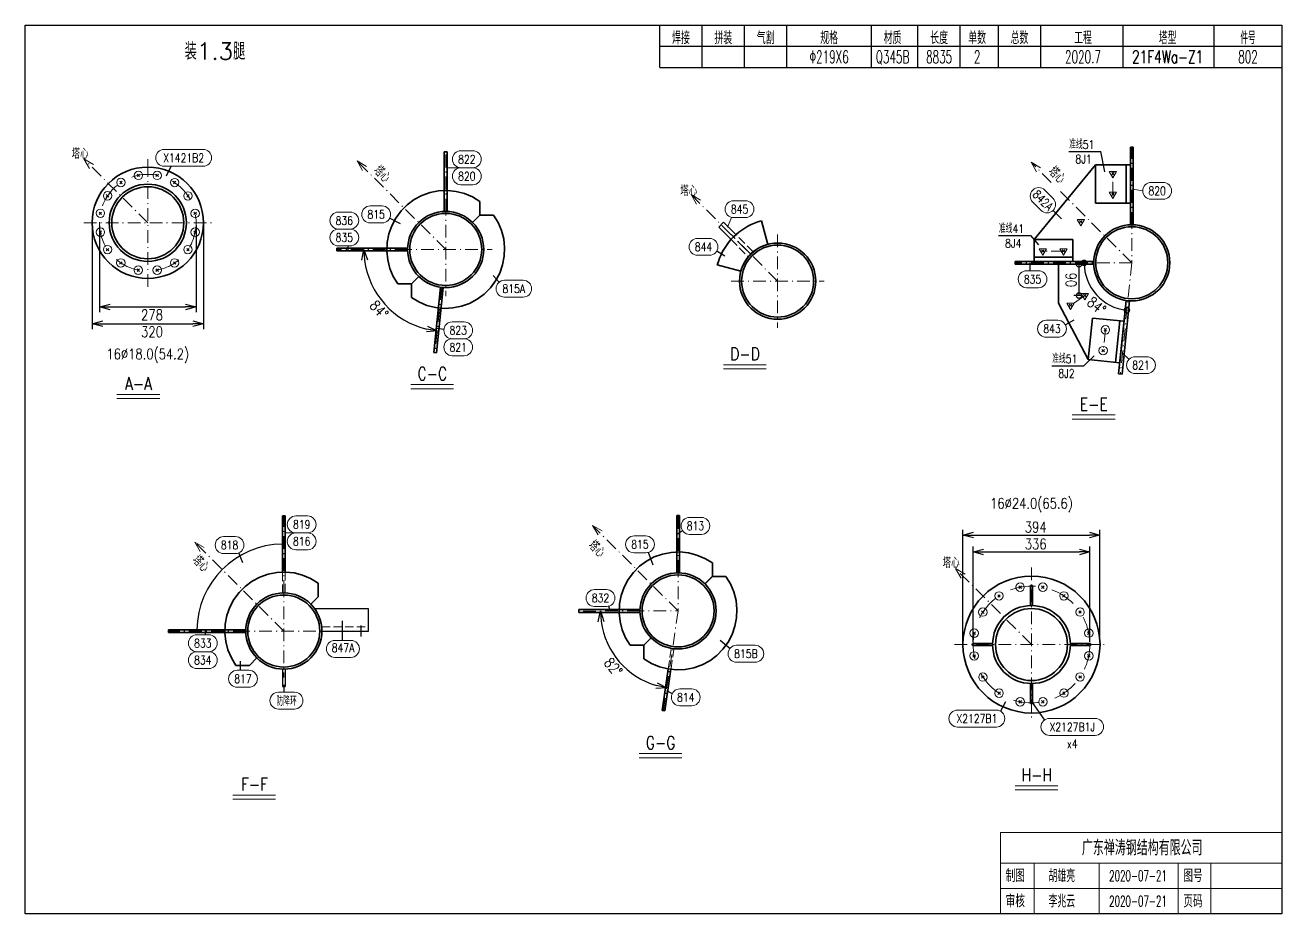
# Model space of a CAD drawing. Extents: x 1310 to 15542, y -76 to 8381.
# Drawn here: x 2467.4 to 2764.4, y 1193.8 to 1403.8 of the extents above; entities that cross this region are included whole.
import ezdxf
from ezdxf.enums import TextEntityAlignment as Align

# ---------------------------------------------------------------- set-up
doc = ezdxf.new("R2010")
doc.units = 0
doc.header["$MEASUREMENT"] = 0
for name, pattern in [('一点画线', [5.2, 3, -1, 0.2, -1]), ('虚线', [2.75, 2, -0.75]), ('长虚线', [10, 6, -4])]:
    doc.linetypes.add(name, pattern=pattern)
doc.layers.get('0').update_dxf_attribs({"linetype": 'CONTINUOUS', "lineweight": 25})
doc.layers.get('Defpoints').update_dxf_attribs({"linetype": 'CONTINUOUS'})
doc.layers.add('4', color=7, linetype='CONTINUOUS', lineweight=25)
doc.layers.add('5', color=7, linetype='CONTINUOUS', lineweight=25)
doc.styles.add('DimFont', font='simplex.shx', dxfattribs={"width": 0.8, "bigfont": 'gbhzfs.shx'})
doc.styles.get("Standard").update_dxf_attribs({"font": 'simplex.shx', "width": 0.7, "height": 3, "bigfont": 'gbhzfs.shx'})
doc.dimstyles.new('DHDxfDimStyleOpen30', dxfattribs={"dimtxt": 2.5, "dimasz": 2.5, "dimexe": 1.25, "dimexo": 0.625, "dimtad": 2, "dimtxsty": 'DimFont', "dimblk": 'OPEN30', "dimblk1": 'OPEN30', "dimblk2": 'OPEN30', "dimcen": 2.5, "dimadec": 0, "dimazin": 0, "dimtfac": 1, "dimtmove": 0, "dimatfit": 3, "dimfxl": 0, "dimarcsym": 0})

# ---------------------------------------------------------------- blocks, each defined once
blk = doc.blocks.new('板孔默认')
at = {"layer": '5', "color": 7, "linetype": 'Continuous', "lineweight": 13}
for p, q in [((-0.3, -0.3), (0.3, 0.3)), ((0.3, -0.3), (-0.3, 0.3))]:
    blk.add_line(p, q, dxfattribs=at)
blk.add_circle((0, 0), 1, dxfattribs=at)
blk = doc.blocks.new('_OPEN30')
at = {"color": 0, "linetype": 'ByBlock', "lineweight": -2}
for p, q in [((-1, 0.27), (0, 0)), ((0, 0), (-1, -0.27)), ((0, 0), (-1, 0))]:
    blk.add_line(p, q, dxfattribs=at)
blk = doc.blocks.new('*D514')
at = {"layer": '5', "color": 134, "linetype": 'Continuous', "lineweight": -2}
for p, q in [((2483.26, 1356.51), (2483.26, 1332.01)), ((2509.56, 1356.51), (2509.56, 1332.01)), ((2485.76, 1333.26), (2507.06, 1333.26))]:
    blk.add_line(p, q, dxfattribs=at)
at = {"layer": 'Defpoints', "color": 0, "linetype": 'Continuous'}
for p in [(2483.26, 1357.13), (2509.56, 1357.13), (2509.56, 1333.26)]:
    blk.add_point(p, dxfattribs=at)
at = {"layer": '5', "color": 134, "linetype": 'Continuous', "lineweight": -2, "xscale": 2.5, "yscale": 2.5, "zscale": 2.5, "rotation": 180}
blk.add_blockref('_OPEN30', (2483.26, 1333.26), dxfattribs=at)
at = {"layer": '5', "color": 134, "linetype": 'Continuous', "lineweight": -2, "xscale": 2.5, "yscale": 2.5, "zscale": 2.5}
blk.add_blockref('_OPEN30', (2509.56, 1333.26), dxfattribs=at)
at = {"layer": '5', "color": 134, "linetype": 'Continuous', "lineweight": 18, "insert": (2497.41, 1331.38), "char_height": 2.5, "attachment_point": 5, "line_spacing_factor": 0.6, "style": 'DimFont'}
blk.add_mtext('320', dxfattribs=at)
blk = doc.blocks.new('*D515')
at = {"layer": '5', "color": 134, "linetype": 'Continuous', "lineweight": -2}
for p, q in [((2484.98, 1356.51), (2484.98, 1336.01)), ((2507.83, 1356.51), (2507.83, 1336.01)), ((2487.48, 1337.26), (2505.33, 1337.26))]:
    blk.add_line(p, q, dxfattribs=at)
at = {"layer": 'Defpoints', "color": 0, "linetype": 'Continuous'}
for p in [(2484.98, 1357.13), (2507.83, 1357.13), (2507.83, 1337.26)]:
    blk.add_point(p, dxfattribs=at)
at = {"layer": '5', "color": 134, "linetype": 'Continuous', "lineweight": -2, "xscale": 2.5, "yscale": 2.5, "zscale": 2.5, "rotation": 180}
blk.add_blockref('_OPEN30', (2484.98, 1337.26), dxfattribs=at)
at = {"layer": '5', "color": 134, "linetype": 'Continuous', "lineweight": -2, "xscale": 2.5, "yscale": 2.5, "zscale": 2.5}
blk.add_blockref('_OPEN30', (2507.83, 1337.26), dxfattribs=at)
at = {"layer": '5', "color": 134, "linetype": 'Continuous', "lineweight": 18, "insert": (2497.41, 1335.38), "char_height": 2.5, "attachment_point": 5, "line_spacing_factor": 0.6, "style": 'DimFont'}
blk.add_mtext('278', dxfattribs=at)
blk = doc.blocks.new('*D516')
at = {"layer": '5', "color": 134, "linetype": 'Continuous', "lineweight": -2}
for p, q in [((2689.06, 1258.1), (2689.06, 1284.6)), ((2691.56, 1283.35), (2718.94, 1283.35)), ((2721.44, 1258.1), (2721.44, 1284.6))]:
    blk.add_line(p, q, dxfattribs=at)
at = {"layer": 'Defpoints', "color": 0, "linetype": 'Continuous'}
for p in [(2721.44, 1283.35), (2689.06, 1257.47), (2721.44, 1257.47)]:
    blk.add_point(p, dxfattribs=at)
at = {"layer": '5', "color": 134, "linetype": 'Continuous', "lineweight": -2, "xscale": 2.5, "yscale": 2.5, "zscale": 2.5, "rotation": 180}
blk.add_blockref('_OPEN30', (2689.06, 1283.35), dxfattribs=at)
at = {"layer": '5', "color": 134, "linetype": 'Continuous', "lineweight": -2, "xscale": 2.5, "yscale": 2.5, "zscale": 2.5}
blk.add_blockref('_OPEN30', (2721.44, 1283.35), dxfattribs=at)
at = {"layer": '5', "color": 134, "linetype": 'Continuous', "lineweight": 18, "insert": (2706.25, 1285.22), "char_height": 2.5, "attachment_point": 5, "line_spacing_factor": 0.6, "style": 'DimFont'}
blk.add_mtext('394', dxfattribs=at)
blk = doc.blocks.new('*D517')
at = {"layer": '5', "color": 134, "linetype": 'Continuous', "lineweight": -2}
for p, q in [((2691.44, 1258.1), (2691.44, 1280.6)), ((2719.06, 1258.1), (2719.06, 1280.6)), ((2693.94, 1279.35), (2716.56, 1279.35))]:
    blk.add_line(p, q, dxfattribs=at)
at = {"layer": 'Defpoints', "color": 0, "linetype": 'Continuous'}
for p in [(2719.06, 1279.35), (2691.44, 1257.47), (2719.06, 1257.47)]:
    blk.add_point(p, dxfattribs=at)
at = {"layer": '5', "color": 134, "linetype": 'Continuous', "lineweight": -2, "xscale": 2.5, "yscale": 2.5, "zscale": 2.5, "rotation": 180}
blk.add_blockref('_OPEN30', (2691.44, 1279.35), dxfattribs=at)
at = {"layer": '5', "color": 134, "linetype": 'Continuous', "lineweight": -2, "xscale": 2.5, "yscale": 2.5, "zscale": 2.5}
blk.add_blockref('_OPEN30', (2719.06, 1279.35), dxfattribs=at)
at = {"layer": '5', "color": 134, "linetype": 'Continuous', "lineweight": 18, "insert": (2706.25, 1281.22), "char_height": 2.5, "attachment_point": 5, "line_spacing_factor": 0.6, "style": 'DimFont'}
blk.add_mtext('336', dxfattribs=at)
blk = doc.blocks.new('板孔21.5')
at = {"layer": '5', "color": 7, "linetype": 'Continuous', "lineweight": 13}
for p, q in [((-0.3, -0.3), (0.3, 0.3)), ((0.3, -0.3), (-0.3, 0.3))]:
    blk.add_line(p, q, dxfattribs=at)
blk.add_circle((0, 0), 1, dxfattribs=at)
blk = doc.blocks.new('板孔17.5')
at = {"layer": '5', "color": 7, "linetype": 'Continuous', "lineweight": 13}
for p, q in [((0, 1), (-0.866, -0.5)), ((-0.3, -0.3), (0.3, 0.3)), ((0.3, -0.3), (-0.3, 0.3)), ((0.866, -0.5), (0, 1)), ((-0.866, -0.5), (0.866, -0.5))]:
    blk.add_line(p, q, dxfattribs=at)
at = {"layer": '5', "color": 7, "linetype": 'Continuous', "lineweight": 0}
blk.add_circle((0, 0), 0.1, dxfattribs=at)
blk = doc.blocks.new('_DotSmall')
at = {"color": 0, "linetype": 'ByBlock', "const_width": 0.5}
blk.add_lwpolyline([(-0.0625, 0, 1), (0.0625, 0, 1)], format="xyb", close=True, dxfattribs=at)
blk = doc.blocks.new('*D518')
at = {"layer": '5', "color": 134, "linetype": 'Continuous', "lineweight": -2}
for p, q in [((2712.25, 1347.33), (2717.73, 1347.33)), ((2716.48, 1339.93), (2716.48, 1347.33)), ((2717.25, 1339.93), (2715.23, 1339.93))]:
    blk.add_line(p, q, dxfattribs=at)
at = {"layer": 'Defpoints', "color": 0, "linetype": 'Continuous'}
for p in [(2711.62, 1347.33), (2716.48, 1347.33), (2717.88, 1339.93)]:
    blk.add_point(p, dxfattribs=at)
at = {"layer": '5', "color": 134, "linetype": 'Continuous', "lineweight": -2, "xscale": 2.5, "yscale": 2.5, "zscale": 2.5}
for p, rotation in [((2716.48, 1347.33), 90.0672727091857), ((2716.48, 1339.93), 270.0672727091857)]:
    blk.add_blockref('_DotSmall', p, dxfattribs=dict(at, rotation=rotation))
at = {"layer": '5', "color": 134, "linetype": 'Continuous', "lineweight": 18, "insert": (2714.6, 1343.63), "char_height": 2.5, "attachment_point": 5, "rotation": 270.0673, "line_spacing_factor": 0.6, "style": 'DimFont'}
blk.add_mtext('90', dxfattribs=at)
blk = doc.blocks.new('*D629')
at = {"color": 0, "linetype": 'Continuous', "lineweight": -2}
blk.add_arc((2566.81, 1350.83), 19.34, 187.484, 256.7144, dxfattribs=at)
at = {"layer": 'Defpoints', "color": 0, "linetype": 'Continuous'}
for p in [(2541.11, 1350.79), (2557.81, 1350.82), (2549.75, 1341.72), (2565.89, 1341.87), (2564.3, 1326.44)]:
    blk.add_point(p, dxfattribs=at)
at = {"color": 0, "linetype": 'Continuous', "lineweight": -2, "xscale": 2.5, "yscale": 2.5, "zscale": 2.5}
for p, rotation in [((2547.47, 1350.8), 93.77847069261793), ((2564.83, 1331.59), 350.4199725892783)]:
    blk.add_blockref('_OPEN30', p, dxfattribs=dict(at, rotation=rotation))
at = {"color": 0, "linetype": 'Continuous', "insert": (2551.07, 1336.6), "char_height": 2.5, "attachment_point": 5, "rotation": 312.0992, "style": 'DimFont'}
blk.add_mtext('84°', dxfattribs=at)
blk = doc.blocks.new('*D630')
at = {"color": 0, "linetype": 'Continuous', "lineweight": -2}
blk.add_arc((2621.73, 1265.42), 18.36, 187.874, 253.855, dxfattribs=at)
at = {"layer": 'Defpoints', "color": 0, "linetype": 'Continuous'}
for p in [(2598.31, 1265.39), (2612.73, 1265.41), (2621.73, 1265.42), (2605.41, 1257), (2618.28, 1241.86)]:
    blk.add_point(p, dxfattribs=at)
at = {"color": 0, "linetype": 'Continuous', "lineweight": -2, "xscale": 2.5, "yscale": 2.5, "zscale": 2.5}
for p, rotation in [((2603.37, 1265.4), 93.97063826351587), ((2619.07, 1247.25), 347.7583668738762)]:
    blk.add_blockref('_OPEN30', p, dxfattribs=dict(at, rotation=rotation))
at = {"color": 0, "linetype": 'Continuous', "insert": (2606.42, 1252.18), "char_height": 2.5, "attachment_point": 5, "rotation": 310.8645, "style": 'DimFont'}
blk.add_mtext('82°', dxfattribs=at)
blk = doc.blocks.new('*D631')
at = {"layer": '5', "color": 134, "linetype": 'Continuous', "lineweight": -2}
blk.add_arc((2728.95, 1347.67), 11.26, 180.0673, 264.1339, dxfattribs=at)
at = {"layer": 'Defpoints', "color": 0, "linetype": 'Continuous'}
for p in [(2701.37, 1347.64), (2728.95, 1347.67), (2728.95, 1347.67), (2719.02, 1342.37), (2726.25, 1321.39)]:
    blk.add_point(p, dxfattribs=at)
at = {"layer": '5', "color": 134, "linetype": 'Continuous', "lineweight": -2, "xscale": 2.5, "yscale": 2.5, "zscale": 2.5}
for p, rotation in [((2717.69, 1347.66), 90.06727270919042), ((2727.8, 1336.47), 354.1339213302322)]:
    blk.add_blockref('_DotSmall', p, dxfattribs=dict(at, rotation=rotation))
at = {"layer": '5', "color": 134, "linetype": 'Continuous', "lineweight": 18, "insert": (2720.65, 1337.5), "char_height": 2.5, "attachment_point": 5, "rotation": 320.8009, "style": 'DimFont'}
blk.add_mtext('84°', dxfattribs=at)
blk = doc.blocks.new('CTDHK')
at = {"color": 0, "linetype": 'Continuous'}
for p, q in [((0, 210), (297, 210)), ((0, 0), (0, 210)), ((297, 210), (297, 0)), ((297, 0), (0, 0))]:
    blk.add_line(p, q, dxfattribs=at)

msp = doc.modelspace()

# ---------------------------------------------------------------- linework, layer by layer
at = {"color": 4, "linetype": 'Continuous'}
for p, q in [((2714.071, 1373.996), (2721.66, 1373.996)), ((2722.551, 1369.132), (2721.66, 1373.996)), ((2697.467, 1354.111), (2705.056, 1354.111)), ((2705.056, 1354.111), (2706.94, 1351.909)), ((2717.635, 1323.346), (2720.102, 1325.679)), ((2710.046, 1323.346), (2717.635, 1323.346))]:
    msp.add_line(p, q, dxfattribs=at)
at = {"color": 0, "linetype": 'Continuous'}
for p, q in [((2500.818, 1368.26), (2501.909, 1370.478)), ((2556.115, 1356.871), (2553.556, 1358.195)), ((2543.74, 1350.695), (2543.74, 1351.646)), ((2632.758, 1349.252), (2630.85, 1350.409)), ((2704.837, 1347.704), (2704.837, 1345.787)), ((2578.05, 1344.688), (2579.41, 1343.082)), ((2715.255, 1334.079), (2713.271, 1333.027)), ((2564.758, 1332.219), (2566.39, 1331.992)), ((2726.852, 1326.271), (2728.291, 1324.882)), ((2621.609, 1283.644), (2622.758, 1284.404)), ((2518.85, 1276.772), (2517.892, 1279.123)), ((2615.817, 1276.215), (2614.775, 1279.251)), ((2548.574, 1265.924), (2535.849, 1265.924)), ((2548.574, 1260.663), (2548.574, 1265.924)), ((2605.673, 1265.327), (2605.339, 1266.532)), ((2542.333, 1263.045), (2542.333, 1258.445)), ((2509.973, 1260.713), (2509.973, 1259.782)), ((2537.547, 1260.663), (2548.574, 1260.663)), ((2546.862, 1259.348), (2546.862, 1261.978)), ((2631.688, 1258.468), (2634.011, 1256.567)), ((2518.229, 1253.57), (2518.229, 1251.381)), ((2528.247, 1251.663), (2528.247, 1247.591)), ((2528.847, 1251.663), (2528.847, 1247.591)), ((2528.247, 1247.591), (2528.847, 1247.591)), ((2528.594, 1247.976), (2528.594, 1246.214)), ((2619.001, 1246.581), (2620.358, 1245.896)), ((2699.146, 1243.926), (2697.921, 1241.73)), ((2705.258, 1244.009), (2708.342, 1239.637))]:
    msp.add_line(p, q, dxfattribs=at)
msp.add_arc((2528.547, 1260.663), 20.564, 90.91605, 179.15122, dxfattribs=at)
at = {"layer": '4', "color": 1, "linetype": 'Continuous', "lineweight": 25}
for p, q in [((2617.422, 1393.831), (2617.422, 1403.831)), ((2627.422, 1393.831), (2627.422, 1403.831)), ((2637.422, 1393.831), (2637.422, 1403.831)), ((2647.422, 1393.831), (2647.422, 1403.831)), ((2667.422, 1393.831), (2667.422, 1403.831)), ((2678.422, 1393.831), (2678.422, 1403.831)), ((2688.422, 1393.831), (2688.422, 1403.831)), ((2697.422, 1393.831), (2697.422, 1403.831)), ((2707.422, 1393.831), (2707.422, 1403.831)), ((2726.922, 1393.831), (2726.922, 1403.831)), ((2748.422, 1393.831), (2748.422, 1403.831)), ((2617.422, 1398.831), (2764.422, 1398.831)), ((2617.422, 1393.831), (2764.422, 1393.831))]:
    msp.add_line(p, q, dxfattribs=at)
at = {"layer": '4', "color": 1, "linetype": 'Continuous', "lineweight": 18}
for p, q in [((2697.922, 1213.031), (2764.422, 1213.031)), ((2697.922, 1193.831), (2697.922, 1213.031)), ((2697.922, 1205.831), (2764.422, 1205.831)), ((2705.922, 1193.831), (2705.922, 1205.831)), ((2721.222, 1193.831), (2721.222, 1205.831)), ((2739.922, 1193.831), (2739.922, 1205.831)), ((2747.622, 1193.831), (2747.622, 1205.831)), ((2697.922, 1199.831), (2764.422, 1199.831))]:
    msp.add_line(p, q, dxfattribs=at)
at = {"layer": '4', "color": 6, "linetype": 'Continuous', "lineweight": 18}
msp.add_lwpolyline([(2467.422, 1403.831), (2467.422, 1193.831), (2764.422, 1193.831), (2764.422, 1403.831)], close=True, dxfattribs=at)
at = {"layer": '5', "color": 1, "linetype": '一点画线', "lineweight": 18}
for p, q in [((2496.406, 1357.132), (2481.314, 1372.205)), ((2481.314, 1372.205), (2483.557, 1370.913)), ((2481.314, 1372.205), (2482.61, 1369.965)), ((2481.314, 1372.205), (2483.557, 1370.913)), ((2481.314, 1372.205), (2482.61, 1369.965)), ((2496.406, 1341.981), (2496.406, 1372.282)), ((2566.81, 1359.826), (2566.81, 1373.922)), ((2728.95, 1356.675), (2728.95, 1375)), ((2566.81, 1350.826), (2545.855, 1371.756)), ((2545.855, 1371.756), (2548.098, 1370.463)), ((2545.855, 1371.756), (2547.151, 1369.515)), ((2545.855, 1371.756), (2548.098, 1370.463)), ((2545.855, 1371.756), (2547.151, 1369.515)), ((2709.928, 1366.675), (2705.152, 1371.445)), ((2705.152, 1371.445), (2707.394, 1370.152)), ((2705.152, 1371.445), (2706.447, 1369.204)), ((2705.152, 1371.445), (2707.394, 1370.152)), ((2705.152, 1371.445), (2706.447, 1369.204)), ((2724.506, 1363.837), (2724.506, 1368.766)), ((2645.257, 1343.343), (2624.79, 1363.786)), ((2624.79, 1363.786), (2627.032, 1362.493)), ((2624.79, 1363.786), (2626.086, 1361.545)), ((2624.79, 1363.786), (2627.032, 1362.493)), ((2624.79, 1363.786), (2626.086, 1361.545)), ((2728.95, 1347.675), (2711.93, 1364.675)), ((2566.81, 1361.826), (2566.81, 1339.826)), ((2728.95, 1358.675), (2728.95, 1347.675)), ((2481.255, 1357.132), (2511.557, 1357.132)), ((2638.889, 1349.703), (2631.911, 1356.673)), ((2645.257, 1354.343), (2645.257, 1332.343)), ((2557.81, 1350.816), (2541.114, 1350.795)), ((2555.81, 1350.826), (2577.81, 1350.826)), ((2712.939, 1350.458), (2707.91, 1350.452)), ((2728.95, 1347.675), (2701.368, 1347.642)), ((2728.95, 1347.675), (2726.25, 1321.391)), ((2634.257, 1343.343), (2656.257, 1343.343)), ((2565.888, 1341.874), (2564.3, 1326.436)), ((2717.876, 1339.933), (2714.476, 1337.627)), ((2722.708, 1331.824), (2722.205, 1326.919)), ((2528.547, 1269.663), (2528.547, 1287.893)), ((2621.73, 1274.417), (2621.73, 1287.99)), ((2621.73, 1265.417), (2601.518, 1285.605)), ((2601.518, 1285.605), (2603.76, 1284.312)), ((2601.518, 1285.605), (2602.813, 1283.364)), ((2601.518, 1285.605), (2603.76, 1284.312)), ((2601.518, 1285.605), (2602.813, 1283.364)), ((2528.547, 1260.663), (2507.503, 1281.682)), ((2507.503, 1281.682), (2509.745, 1280.389)), ((2507.503, 1281.682), (2508.799, 1279.441)), ((2507.503, 1281.682), (2509.745, 1280.389)), ((2507.503, 1281.682), (2508.799, 1279.441)), ((2621.73, 1276.417), (2621.73, 1265.417)), ((2705.252, 1257.473), (2687.299, 1275.405)), ((2687.299, 1275.405), (2689.541, 1274.113)), ((2687.299, 1275.405), (2688.595, 1273.165)), ((2687.299, 1275.405), (2689.541, 1274.113)), ((2687.299, 1275.405), (2688.595, 1273.165)), ((2705.252, 1275.665), (2705.252, 1239.281)), ((2528.547, 1271.663), (2528.547, 1249.663)), ((2612.73, 1265.406), (2598.312, 1265.389)), ((2610.73, 1265.417), (2621.73, 1265.417)), ((2621.73, 1265.417), (2618.276, 1241.857)), ((2519.547, 1260.652), (2501.317, 1260.631)), ((2517.547, 1260.663), (2539.547, 1260.663)), ((2687.061, 1257.473), (2723.444, 1257.473))]:
    msp.add_line(p, q, dxfattribs=at)
at = {"layer": '5', "color": 1, "linetype": 'Continuous', "lineweight": 18}
for p, q in [((2509.474, 1374.478), (2500.274, 1374.478)), ((2570.407, 1374.133), (2573.207, 1374.133)), ((2496.406, 1369.282), (2496.406, 1372.132)), ((2509.474, 1370.478), (2500.274, 1370.478)), ((2566.923, 1370.133), (2573.207, 1370.133)), ((2566.923, 1370.133), (2573.207, 1370.133)), ((2733.55, 1366.675), (2736.35, 1366.675)), ((2570.407, 1366.133), (2573.207, 1366.133)), ((2708.378, 1364.859), (2710.358, 1362.879)), ((2729.17, 1365.058), (2731.55, 1364.675)), ((2548.979, 1361.114), (2551.779, 1361.114)), ((2634.857, 1362.343), (2637.657, 1362.343)), ((2705.549, 1362.03), (2707.529, 1360.05)), ((2733.55, 1362.675), (2736.35, 1362.675)), ((2541.445, 1359.646), (2544.245, 1359.646)), ((2633.4, 1356.091), (2634.33, 1358.414)), ((2634.857, 1358.343), (2637.657, 1358.343)), ((2710.358, 1360.05), (2712.337, 1358.07)), ((2541.445, 1355.646), (2544.245, 1355.646)), ((2541.445, 1355.646), (2544.245, 1355.646)), ((2548.979, 1357.114), (2551.779, 1357.114)), ((2541.445, 1351.646), (2544.245, 1351.646)), ((2626.34, 1353.446), (2629.14, 1353.446)), ((2626.34, 1349.446), (2629.14, 1349.446)), ((2704.105, 1345.787), (2706.905, 1345.787)), ((2580.703, 1343.556), (2585.103, 1343.556)), ((2580.703, 1339.556), (2585.103, 1339.556)), ((2704.105, 1341.787), (2706.905, 1341.787)), ((2568.371, 1333.717), (2571.171, 1333.717)), ((2708.704, 1334.091), (2711.504, 1334.091)), ((2568.371, 1329.717), (2571.171, 1329.717)), ((2568.371, 1329.717), (2571.171, 1329.717)), ((2708.704, 1330.091), (2711.504, 1330.091)), ((2568.371, 1325.717), (2571.171, 1325.717)), ((2729.73, 1325.492), (2732.53, 1325.492)), ((2729.73, 1321.492), (2732.53, 1321.492)), ((2531.386, 1287.856), (2534.186, 1287.856)), ((2624.427, 1287.507), (2627.227, 1287.507)), ((2528.876, 1283.856), (2534.186, 1283.856)), ((2531.386, 1283.856), (2534.186, 1283.856)), ((2611.326, 1283.143), (2614.126, 1283.143)), ((2624.427, 1283.507), (2627.227, 1283.507)), ((2514.337, 1282.975), (2517.137, 1282.975)), ((2514.337, 1278.975), (2517.137, 1278.975)), ((2531.386, 1279.856), (2534.186, 1279.856)), ((2611.326, 1279.143), (2614.126, 1279.143)), ((2602.005, 1270.459), (2604.805, 1270.459)), ((2602.005, 1266.459), (2604.805, 1266.459)), ((2508.015, 1259.782), (2510.815, 1259.782)), ((2540.627, 1258.445), (2544.427, 1258.445)), ((2635.559, 1257.301), (2639.959, 1257.301)), ((2508.015, 1255.782), (2510.815, 1255.782)), ((2508.015, 1255.782), (2510.815, 1255.782)), ((2540.627, 1254.445), (2544.427, 1254.445)), ((2508.015, 1251.782), (2510.815, 1251.782)), ((2517.513, 1251.381), (2520.313, 1251.381)), ((2635.559, 1253.301), (2639.959, 1253.301)), ((2517.513, 1247.381), (2520.313, 1247.381)), ((2527.28, 1246.214), (2531.08, 1246.214)), ((2622.144, 1246.996), (2624.944, 1246.996)), ((2527.28, 1242.214), (2531.08, 1242.214)), ((2622.144, 1242.996), (2624.944, 1242.996)), ((2687.746, 1241.983), (2696.946, 1241.983)), ((2709.494, 1240.003), (2720.294, 1240.003)), ((2687.746, 1237.983), (2696.946, 1237.983)), ((2709.494, 1236.003), (2720.294, 1236.003))]:
    msp.add_line(p, q, dxfattribs=at)
at = {"layer": '5', "color": 7, "linetype": 'Continuous', "lineweight": 35}
for p, q in [((2567.138, 1373.922), (2566.481, 1373.922)), ((2566.481, 1373.922), (2566.481, 1359.826)), ((2567.138, 1359.826), (2567.138, 1373.922)), ((2729.279, 1375), (2728.621, 1375)), ((2728.621, 1375), (2728.621, 1356.675)), ((2729.279, 1356.675), (2729.279, 1375)), ((2720.398, 1370.815), (2705.856, 1353.16)), ((2728.621, 1370.824), (2720.398, 1370.815)), ((2720.398, 1370.815), (2720.398, 1361.788)), ((2727.621, 1370.823), (2727.621, 1361.78)), ((2728.621, 1358.319), (2728.621, 1370.824)), ((2561.184, 1363.571), (2559.365, 1362.602)), ((2563.126, 1364.262), (2561.184, 1363.571)), ((2565.149, 1364.659), (2563.126, 1364.262)), ((2567.209, 1364.752), (2565.149, 1364.659)), ((2569.26, 1364.541), (2567.209, 1364.752)), ((2571.257, 1364.029), (2569.26, 1364.541)), ((2573.156, 1363.228), (2571.257, 1364.029)), ((2557.708, 1361.374), (2556.251, 1359.915)), ((2559.365, 1362.602), (2557.708, 1361.374)), ((2574.917, 1362.156), (2573.156, 1363.228)), ((2574.917, 1358.934), (2574.917, 1362.156)), ((2728.621, 1361.779), (2720.398, 1361.788)), ((2555.026, 1358.258), (2554.058, 1356.437)), ((2556.251, 1359.915), (2555.026, 1358.258)), ((2574.899, 1358.952), (2573.16, 1357.204)), ((2573.174, 1357.19), (2574.917, 1358.934)), ((2578.121, 1358.959), (2574.899, 1358.952)), ((2579.197, 1357.201), (2578.121, 1358.959)), ((2640.608, 1357.345), (2639.802, 1357.051)), ((2641.43, 1357.592), (2640.608, 1357.345)), ((2642.923, 1352.035), (2641.43, 1357.592)), ((2553.37, 1354.494), (2552.975, 1352.47)), ((2554.058, 1356.437), (2553.37, 1354.494)), ((2580.002, 1355.304), (2579.197, 1357.201)), ((2580.518, 1353.309), (2580.002, 1355.304)), ((2632.492, 1357.255), (2631.33, 1356.092)), ((2631.33, 1356.092), (2634.255, 1353.171)), ((2635.417, 1354.334), (2632.492, 1357.255)), ((2635.443, 1354.359), (2634.819, 1353.769)), ((2636.1, 1354.911), (2635.443, 1354.359)), ((2636.788, 1355.423), (2636.1, 1354.911)), ((2637.505, 1355.895), (2636.788, 1355.423)), ((2638.248, 1356.325), (2637.505, 1355.895)), ((2639.014, 1356.711), (2638.248, 1356.325)), ((2639.802, 1357.051), (2639.014, 1356.711)), ((2552.975, 1352.47), (2552.884, 1350.411)), ((2580.734, 1351.26), (2580.518, 1353.309)), ((2633.167, 1351.798), (2632.696, 1351.081)), ((2633.679, 1352.487), (2633.167, 1351.798)), ((2634.23, 1353.145), (2633.679, 1352.487)), ((2634.819, 1353.769), (2634.23, 1353.145)), ((2640.568, 1351.025), (2641.32, 1351.436)), ((2641.32, 1351.436), (2642.107, 1351.774)), ((2642.107, 1351.774), (2642.923, 1352.035)), ((2705.856, 1353.16), (2714.986, 1353.171)), ((2705.856, 1353.16), (2705.856, 1347.976)), ((2714.986, 1353.171), (2714.998, 1347.987)), ((2541.114, 1351.123), (2557.809, 1351.145)), ((2541.114, 1350.466), (2541.114, 1351.123)), ((2557.81, 1350.487), (2541.114, 1350.466)), ((2552.884, 1350.411), (2553.098, 1348.36)), ((2580.255, 1347.177), (2580.646, 1349.201)), ((2580.646, 1349.201), (2580.734, 1351.26)), ((2631.543, 1348.782), (2631.25, 1347.975)), ((2631.882, 1349.57), (2631.543, 1348.782)), ((2632.267, 1350.337), (2631.882, 1349.57)), ((2632.696, 1351.081), (2632.267, 1350.337)), ((2637.569, 1348.023), (2638.049, 1348.732)), ((2638.049, 1348.732), (2638.594, 1349.393)), ((2638.594, 1349.393), (2639.199, 1349.999)), ((2639.199, 1349.999), (2639.859, 1350.545)), ((2639.859, 1350.545), (2640.568, 1351.025)), ((2705.855, 1348.976), (2714.996, 1348.987)), ((2553.098, 1348.36), (2553.612, 1346.364)), ((2553.612, 1346.364), (2554.415, 1344.465)), ((2579.569, 1345.234), (2580.255, 1347.177)), ((2631.25, 1347.975), (2631.004, 1347.153)), ((2631.004, 1347.153), (2636.562, 1345.667)), ((2636.562, 1345.667), (2636.823, 1346.483)), ((2636.823, 1346.483), (2637.159, 1347.271)), ((2637.159, 1347.271), (2637.569, 1348.023)), ((2701.368, 1347.971), (2719.95, 1347.993)), ((2701.368, 1347.314), (2701.368, 1347.971)), ((2719.95, 1347.335), (2701.368, 1347.314)), ((2705.856, 1347.976), (2718.305, 1347.991)), ((2718.301, 1347.334), (2711.621, 1347.326)), ((2711.621, 1347.326), (2711.624, 1338.173)), ((2554.415, 1344.465), (2555.49, 1342.706)), ((2555.49, 1342.706), (2558.712, 1342.709)), ((2558.712, 1342.709), (2560.453, 1344.455)), ((2560.46, 1344.448), (2558.72, 1342.701)), ((2558.72, 1342.701), (2558.727, 1339.479)), ((2561.481, 1343.573), (2560.46, 1344.448)), ((2562.622, 1342.86), (2561.481, 1343.573)), ((2577.382, 1341.754), (2578.605, 1343.413)), ((2578.605, 1343.413), (2579.569, 1345.234)), ((2558.727, 1339.479), (2560.489, 1338.411)), ((2563.973, 1326.47), (2565.561, 1341.907)), ((2566.216, 1341.84), (2564.627, 1326.402)), ((2574.275, 1339.064), (2575.928, 1340.294)), ((2575.928, 1340.294), (2577.382, 1341.754)), ((2560.489, 1338.411), (2562.39, 1337.614)), ((2562.39, 1337.614), (2564.387, 1337.107)), ((2564.387, 1337.107), (2566.437, 1336.9)), ((2566.437, 1336.9), (2568.496, 1336.997)), ((2568.496, 1336.997), (2570.517, 1337.397)), ((2570.517, 1337.397), (2572.458, 1338.091)), ((2572.458, 1338.091), (2574.275, 1339.064)), ((2711.624, 1338.173), (2718.684, 1324.8)), ((2725.841, 1321.433), (2727.621, 1338.764)), ((2726.109, 1324.043), (2727.454, 1337.133)), ((2728.439, 1338.68), (2726.658, 1321.349)), ((2718.684, 1324.8), (2719.692, 1334.615)), ((2719.692, 1334.615), (2727.116, 1333.846)), ((2725.114, 1324.144), (2726.121, 1333.949)), ((2564.627, 1326.402), (2563.973, 1326.47)), ((2718.684, 1324.8), (2726.109, 1324.043)), ((2726.658, 1321.349), (2725.841, 1321.433)), ((2528.218, 1274.556), (2528.218, 1287.893)), ((2528.218, 1287.893), (2528.876, 1287.893)), ((2528.876, 1287.893), (2528.876, 1274.586)), ((2622.058, 1287.99), (2621.401, 1287.99)), ((2621.401, 1287.99), (2621.401, 1274.417)), ((2622.058, 1274.417), (2622.058, 1287.99)), ((2614.284, 1277.192), (2612.628, 1275.965)), ((2616.104, 1278.162), (2614.284, 1277.192)), ((2618.046, 1278.853), (2616.104, 1278.162)), ((2620.069, 1279.249), (2618.046, 1278.853)), ((2622.129, 1279.343), (2620.069, 1279.249)), ((2624.18, 1279.131), (2622.129, 1279.343)), ((2626.177, 1278.62), (2624.18, 1279.131)), ((2628.076, 1277.819), (2626.177, 1278.62)), ((2629.837, 1276.746), (2628.076, 1277.819)), ((2526.887, 1274.495), (2524.864, 1274.099)), ((2528.946, 1274.589), (2526.887, 1274.495)), ((2530.997, 1274.377), (2528.946, 1274.589)), ((2532.994, 1273.866), (2530.997, 1274.377)), ((2611.171, 1274.506), (2609.946, 1272.848)), ((2612.628, 1275.965), (2611.171, 1274.506)), ((2629.837, 1273.524), (2629.837, 1276.746)), ((2519.446, 1271.211), (2517.989, 1269.752)), ((2521.102, 1272.438), (2519.446, 1271.211)), ((2522.921, 1273.408), (2521.102, 1272.438)), ((2524.864, 1274.099), (2522.921, 1273.408)), ((2534.894, 1273.065), (2532.994, 1273.866)), ((2536.655, 1271.992), (2534.894, 1273.065)), ((2536.655, 1268.77), (2536.655, 1271.992)), ((2609.946, 1272.848), (2608.978, 1271.028)), ((2629.814, 1273.547), (2628.075, 1271.799)), ((2628.093, 1271.781), (2629.837, 1273.524)), ((2633.036, 1273.556), (2629.814, 1273.547)), ((2634.113, 1271.799), (2633.036, 1273.556)), ((2634.919, 1269.903), (2634.113, 1271.799)), ((2705.006, 1266.675), (2705.006, 1271.405)), ((2705.006, 1271.405), (2705.499, 1271.405)), ((2705.499, 1271.405), (2705.499, 1266.675)), ((2517.989, 1269.752), (2516.763, 1268.094)), ((2534.911, 1267.027), (2536.655, 1268.77)), ((2608.289, 1269.085), (2607.895, 1267.061)), ((2608.978, 1271.028), (2608.289, 1269.085)), ((2635.436, 1267.908), (2634.919, 1269.903)), ((2515.795, 1266.274), (2515.107, 1264.331)), ((2516.763, 1268.094), (2515.795, 1266.274)), ((2598.312, 1265.718), (2612.729, 1265.735)), ((2598.313, 1265.061), (2598.312, 1265.718)), ((2607.895, 1267.061), (2607.804, 1265.001)), ((2635.654, 1265.859), (2635.436, 1267.908)), ((2635.567, 1263.8), (2635.654, 1265.859)), ((2514.713, 1262.307), (2514.622, 1260.247)), ((2515.107, 1264.331), (2514.713, 1262.307)), ((2612.73, 1265.078), (2598.313, 1265.061)), ((2607.804, 1265.001), (2608.018, 1262.951)), ((2608.018, 1262.951), (2608.532, 1260.954)), ((2635.177, 1261.776), (2635.567, 1263.8)), ((2501.316, 1260.96), (2519.547, 1260.981)), ((2501.317, 1260.302), (2501.316, 1260.96)), ((2519.547, 1260.324), (2501.317, 1260.302)), ((2514.622, 1260.247), (2514.835, 1258.197)), ((2608.532, 1260.954), (2609.335, 1259.056)), ((2633.529, 1258.011), (2634.493, 1259.833)), ((2634.493, 1259.833), (2635.177, 1261.776)), ((2514.835, 1258.197), (2515.35, 1256.2)), ((2609.335, 1259.056), (2610.41, 1257.296)), ((2610.41, 1257.296), (2613.632, 1257.3)), ((2613.632, 1257.3), (2615.373, 1259.046)), ((2615.384, 1259.035), (2613.645, 1257.287)), ((2613.645, 1257.287), (2613.654, 1254.065)), ((2630.855, 1254.89), (2632.308, 1256.351)), ((2632.308, 1256.351), (2633.529, 1258.011)), ((2691.321, 1257.72), (2696.05, 1257.72)), ((2691.321, 1257.227), (2691.321, 1257.72)), ((2696.05, 1257.227), (2691.321, 1257.227)), ((2714.455, 1257.72), (2719.184, 1257.72)), ((2719.184, 1257.227), (2714.455, 1257.227)), ((2719.184, 1257.72), (2719.184, 1257.227)), ((2515.35, 1256.2), (2516.153, 1254.302)), ((2516.153, 1254.302), (2517.227, 1252.542)), ((2520.449, 1252.546), (2522.191, 1254.292)), ((2522.191, 1254.292), (2521.312, 1255.311)), ((2613.654, 1254.065), (2615.417, 1252.998)), ((2627.386, 1252.685), (2629.202, 1253.659)), ((2629.202, 1253.659), (2630.855, 1254.89)), ((2517.227, 1252.542), (2520.449, 1252.546)), ((2615.417, 1252.998), (2617.318, 1252.202)), ((2617.318, 1252.202), (2619.316, 1251.696)), ((2617.951, 1241.904), (2619.385, 1251.689)), ((2620.04, 1251.623), (2618.602, 1241.809)), ((2619.316, 1251.696), (2621.366, 1251.49)), ((2621.366, 1251.49), (2623.425, 1251.589)), ((2623.425, 1251.589), (2625.446, 1251.99)), ((2625.446, 1251.99), (2627.386, 1252.685)), ((2705.006, 1248.271), (2705.006, 1243.542)), ((2705.499, 1243.542), (2705.499, 1248.271)), ((2618.602, 1241.809), (2617.951, 1241.904)), ((2705.006, 1243.542), (2705.499, 1243.542))]:
    msp.add_line(p, q, dxfattribs=at)
at = {"layer": '5', "color": 7, "linetype": '虚线', "lineweight": 18}
for p, q in [((2639.47, 1350.285), (2635.417, 1354.334)), ((2634.255, 1353.171), (2638.309, 1349.122)), ((2638.309, 1349.122), (2639.47, 1350.285)), ((2528.218, 1269.663), (2528.218, 1274.556)), ((2528.876, 1274.586), (2528.876, 1269.663)), ((2537.547, 1261.663), (2548.574, 1261.663)), ((2619.385, 1251.689), (2620.099, 1256.56)), ((2620.75, 1256.464), (2620.04, 1251.623))]:
    msp.add_line(p, q, dxfattribs=at)
at = {"layer": '5', "color": 2, "linetype": 'Continuous', "lineweight": 18}
for p, q in [((2632.456, 1323.6), (2642.562, 1323.6)), ((2632.456, 1322.6), (2642.562, 1322.6)), ((2558.546, 1318.922), (2568.653, 1318.922)), ((2489.11, 1316.584), (2499.217, 1316.584)), ((2558.546, 1317.922), (2568.653, 1317.922)), ((2489.11, 1315.584), (2499.217, 1315.584)), ((2714.885, 1311.728), (2724.992, 1311.728)), ((2714.885, 1310.728), (2724.992, 1310.728)), ((2612.504, 1231.72), (2622.611, 1231.72)), ((2612.504, 1230.72), (2622.611, 1230.72)), ((2701.397, 1224.102), (2711.504, 1224.102)), ((2516.522, 1221.901), (2526.629, 1221.901)), ((2516.522, 1220.901), (2526.629, 1220.901)), ((2701.397, 1223.102), (2711.504, 1223.102))]:
    msp.add_line(p, q, dxfattribs=at)
at = {"layer": '5', "color": 7, "linetype": 'Continuous', "lineweight": 35}
for centre, radius in [((2496.406, 1357.132), 13.151), ((2496.406, 1357.132), 9.123), ((2496.406, 1357.132), 8.507), ((2496.406, 1357.132), 8.507), ((2566.81, 1350.826), 9), ((2566.81, 1350.826), 9), ((2566.81, 1350.826), 8.507), ((2566.81, 1350.826), 8.507), ((2728.95, 1347.675), 9), ((2728.95, 1347.675), 9), ((2728.95, 1347.675), 8.507), ((2728.95, 1347.675), 8.507), ((2645.257, 1343.343), 9), ((2645.257, 1343.343), 9), ((2645.257, 1343.343), 8.507), ((2645.257, 1343.343), 8.507), ((2621.73, 1265.417), 9), ((2621.73, 1265.417), 9), ((2621.73, 1265.417), 8.507), ((2621.73, 1265.417), 8.507), ((2705.252, 1257.473), 16.192), ((2528.547, 1260.663), 9), ((2528.547, 1260.663), 9), ((2528.547, 1260.663), 8.507), ((2528.547, 1260.663), 8.507), ((2705.252, 1257.473), 9.205), ((2705.252, 1257.473), 8.507), ((2705.252, 1257.473), 8.507)]:
    msp.add_circle(centre, radius, dxfattribs=at)
at = {"layer": '5', "color": 240, "linetype": '长虚线', "lineweight": 18}
for centre, radius in [((2496.406, 1357.132), 11.425), ((2705.252, 1257.473), 13.808)]:
    msp.add_circle(centre, radius, dxfattribs=at)
at = {"layer": '5', "color": 1, "linetype": 'Continuous', "lineweight": 18}
for centre, start, end in [((2500.274, 1372.478), 90, 270), ((2509.474, 1372.478), 270, 90), ((2570.407, 1372.133), 90, 270), ((2573.207, 1372.133), 270, 90), ((2570.407, 1368.133), 90, 270), ((2573.207, 1368.133), 270, 90), ((2733.55, 1364.675), 90, 270), ((2736.35, 1364.675), 270, 90), ((2706.963, 1363.444), 45, 225), ((2548.979, 1359.114), 90, 270), ((2551.779, 1359.114), 270, 90), ((2634.857, 1360.343), 90, 270), ((2637.657, 1360.343), 270, 90), ((2708.943, 1361.464), 225, 45), ((2541.445, 1357.646), 90, 270), ((2544.245, 1357.646), 270, 90), ((2541.445, 1353.646), 90, 270), ((2544.245, 1353.646), 270, 90), ((2626.34, 1351.446), 90, 270), ((2629.14, 1351.446), 270, 90), ((2704.105, 1343.787), 90, 270), ((2706.905, 1343.787), 270, 90), ((2580.703, 1341.556), 90, 270), ((2585.103, 1341.556), 270, 90), ((2568.371, 1331.717), 90, 270), ((2571.171, 1331.717), 270, 90), ((2708.704, 1332.091), 90, 270), ((2711.504, 1332.091), 270, 90), ((2568.371, 1327.717), 90, 270), ((2571.171, 1327.717), 270, 90), ((2729.73, 1323.492), 90, 270), ((2732.53, 1323.492), 270, 90), ((2531.386, 1285.856), 90, 270), ((2534.186, 1285.856), 270, 90), ((2624.427, 1285.507), 90, 270), ((2627.227, 1285.507), 270, 90), ((2531.386, 1281.856), 90, 270), ((2534.186, 1281.856), 270, 90), ((2611.326, 1281.143), 90, 270), ((2614.126, 1281.143), 270, 90), ((2514.337, 1280.975), 90, 270), ((2517.137, 1280.975), 270, 90), ((2602.005, 1268.459), 90, 270), ((2604.805, 1268.459), 270, 90), ((2508.015, 1257.782), 90, 270), ((2510.815, 1257.782), 270, 90), ((2540.627, 1256.445), 90, 270), ((2544.427, 1256.445), 270, 90), ((2635.559, 1255.301), 90, 270), ((2639.959, 1255.301), 270, 90), ((2508.015, 1253.782), 90, 270), ((2510.815, 1253.782), 270, 90), ((2517.513, 1249.381), 90, 270), ((2520.313, 1249.381), 270, 90), ((2527.28, 1244.214), 90, 270), ((2531.08, 1244.214), 270, 90), ((2622.144, 1244.996), 90, 270), ((2624.944, 1244.996), 270, 90), ((2687.746, 1239.983), 90, 270), ((2696.946, 1239.983), 270, 90), ((2709.494, 1238.003), 90, 270), ((2720.294, 1238.003), 270, 90)]:
    msp.add_arc(centre, 2, start, end, dxfattribs=at)

# ---------------------------------------------------------------- block references
at = {"color": 2, "linetype": 'Continuous'}
msp.add_blockref('CTDHK', (2467.422, 1193.831), dxfattribs=at)
at = {"layer": '5', "color": 7, "linetype": 'Continuous', "lineweight": 35}
for p in [(2494.184, 1368.338), (2498.641, 1368.335), (2490.064, 1366.635), (2502.759, 1366.627), (2486.91, 1363.484), (2505.909, 1363.473), (2485.202, 1359.367), (2507.612, 1359.354), (2485.199, 1354.909), (2507.61, 1354.896), (2486.903, 1350.79), (2505.901, 1350.779), (2490.053, 1347.636), (2502.748, 1347.629), (2494.17, 1345.928), (2498.628, 1345.925)]:
    msp.add_blockref('板孔默认', p, dxfattribs=at)
at = {"layer": '5', "color": 7, "linetype": 'Continuous', "lineweight": 35, "xscale": -1, "rotation": 180}
for name, p in [('板孔17.5', (2724.506, 1368.766)), ('板孔17.5', (2724.506, 1363.837)), ('板孔17.5', (2716.934, 1357.396)), ('板孔17.5', (2707.91, 1350.452)), ('板孔17.5', (2712.839, 1350.457)), ('板孔17.5', (2717.876, 1339.933)), ('板孔17.5', (2714.476, 1337.627)), ('板孔21.5', (2722.708, 1331.824)), ('板孔21.5', (2722.205, 1326.919)), ('板孔默认', (2702.551, 1271.014)), ('板孔默认', (2707.938, 1271.018)), ('板孔默认', (2697.574, 1268.95)), ('板孔默认', (2712.917, 1268.959)), ('板孔默认', (2693.767, 1265.138)), ('板孔默认', (2716.729, 1265.151)), ('板孔默认', (2691.708, 1260.159)), ('板孔默认', (2718.794, 1260.175)), ('板孔默认', (2691.711, 1254.771)), ('板孔默认', (2718.797, 1254.787)), ('板孔默认', (2693.776, 1249.795)), ('板孔默认', (2716.738, 1249.808)), ('板孔默认', (2697.588, 1245.988)), ('板孔默认', (2702.566, 1243.929)), ('板孔默认', (2707.954, 1243.932)), ('板孔默认', (2712.931, 1245.997))]:
    msp.add_blockref(name, p, dxfattribs=at)

# ---------------------------------------------------------------- texts
at = {"layer": '4', "color": 1, "linetype": 'Continuous', "lineweight": 25}
for s, width, p in [('焊接', 0.7, (2622.422, 1400.831)), ('拼装', 0.7, (2632.422, 1400.831)), ('气割', 0.7, (2642.422, 1400.831)), ('规格', 0.7, (2657.422, 1400.831)), ('材质', 0.7, (2672.422, 1400.831)), ('长度', 0.7, (2683.422, 1400.831)), ('单数', 0.7, (2692.422, 1400.831)), ('总数', 0.7, (2702.422, 1400.831)), ('工程', 0.7, (2717.422, 1400.831)), ('塔型', 0.7, (2737.422, 1400.831)), ('件号', 0.6, (2756.422, 1400.831)), ('Φ219X6', 0.6, (2657.422, 1396.331)), ('Q345B', 0.6, (2672.422, 1396.331)), ('8835', 0.6, (2683.422, 1396.331)), ('2', 0.6, (2692.422, 1396.331)), ('2020.7', 0.6, (2717.422, 1396.331)), ('21F4Wa-Z1', 0.7, (2737.422, 1396.331)), ('802', 0.6, (2756.422, 1396.331))]:
    msp.add_text(s, height=3, dxfattribs=dict(at, width=width)).set_placement(p, align=Align.MIDDLE_CENTER)
at = {"layer": '4', "color": 6, "linetype": 'Continuous', "lineweight": 13}
msp.add_text('装1.3腿', height=4, dxfattribs=at).set_placement((2512.284, 1397.677), align=Align.MIDDLE_CENTER)
at = {"layer": '4', "color": 1, "linetype": 'Continuous', "lineweight": 13}
msp.add_text('广东禅涛钢结构有限公司', height=3.6, dxfattribs=at).set_placement((2731.422, 1209.431), align=Align.MIDDLE_CENTER)
for s, height, width, p in [('制图', 3, 0.8, (2701.422, 1202.831)), ('胡雄亮', 3, 0.7, (2712.422, 1202.831)), ('2020-07-21', 2.5, 0.6, (2730.422, 1202.831)), ('图号', 3, 0.8, (2743.422, 1202.831)), ('审核', 3, 0.8, (2701.422, 1196.831)), ('李兆云', 3, 0.7, (2712.422, 1196.831)), ('2020-07-21', 2.5, 0.6, (2730.422, 1196.831)), ('页码', 3, 0.8, (2743.422, 1196.831))]:
    msp.add_text(s, height=height, dxfattribs=dict(at, width=width)).set_placement(p, align=Align.MIDDLE_CENTER)
at = {"layer": '5', "color": 4, "linetype": 'Continuous', "lineweight": 18, "width": 0.8}
for s, p in [('准线51', (2717.136, 1375.602)), ('8J1', (2717.545, 1372.166)), ('准线41', (2700.533, 1355.718)), ('8J4', (2700.941, 1352.281)), ('准线51', (2713.111, 1324.953)), ('8J2', (2713.52, 1321.516))]:
    msp.add_text(s, height=2, dxfattribs=at).set_placement(p, align=Align.MIDDLE_CENTER)
at = {"layer": '5', "color": 7, "linetype": 'Continuous', "lineweight": 18, "width": 0.8}
for s, p in [('塔心', (2480.406, 1373.5)), ('塔心', (2624.257, 1364.712)), ('16%%c18.0(54.2)', (2496.406, 1326.132)), ('16%%c24.0(65.6)', (2705.252, 1290.83)), ('塔心', (2686.252, 1276.842))]:
    msp.add_text(s, height=2.5, dxfattribs=at).set_placement(p, align=Align.MIDDLE_CENTER)
at = {"layer": '5', "color": 1, "linetype": 'Continuous', "lineweight": 18, "width": 0.8}
for s, p in [('X1421B2', (2504.874, 1372.478)), ('822', (2571.807, 1372.133)), ('820', (2571.807, 1368.133)), ('820', (2734.95, 1364.675)), ('845', (2636.257, 1360.343)), ('836', (2542.845, 1357.646)), ('815', (2550.379, 1359.114)), ('835', (2542.845, 1353.646)), ('844', (2627.74, 1351.446)), ('815A', (2582.903, 1341.556)), ('835', (2705.505, 1343.787)), ('823', (2569.771, 1331.717)), ('843', (2710.104, 1332.091)), ('821', (2569.771, 1327.717)), ('821', (2731.13, 1323.492)), ('819', (2532.786, 1285.856)), ('813', (2625.827, 1285.507)), ('818', (2515.737, 1280.975)), ('816', (2532.786, 1281.856)), ('815', (2612.726, 1281.143)), ('832', (2603.405, 1268.459)), ('833', (2509.415, 1257.782)), ('847A', (2542.553, 1256.706)), ('834', (2509.415, 1253.782)), ('815B', (2637.759, 1255.301)), ('817', (2518.913, 1249.381)), ('防降环', (2529.206, 1244.011)), ('814', (2623.544, 1244.996)), ('X2127B1', (2692.346, 1239.983)), ('X2127B1J', (2714.894, 1238.003)), ('x4', (2714.894, 1234.003))]:
    msp.add_text(s, height=2, dxfattribs=at).set_placement(p, align=Align.MIDDLE_CENTER)
at = {"layer": '5', "color": 7, "linetype": 'Continuous', "lineweight": 18, "width": 0.8}
for p in [(2551.812, 1368.707), (2711.303, 1368.456), (2602.55, 1280.108), (2508.982, 1276.653)]:
    msp.add_text('塔心', height=2.5, rotation=315.03364, dxfattribs=at).set_placement(p, align=Align.MIDDLE_CENTER)
at = {"layer": '5', "color": 1, "linetype": 'Continuous', "lineweight": 18, "width": 0.8}
msp.add_text('842A', height=2, rotation=315, dxfattribs=at).set_placement((2707.953, 1362.454), align=Align.MIDDLE_CENTER)
at = {"layer": '5', "color": 2, "linetype": 'Continuous', "lineweight": 18, "width": 0.8}
for s, p in [('D-D', (2637.554, 1326.154)), ('C-C', (2563.644, 1321.476)), ('A-A', (2494.208, 1319.137)), ('E-E', (2719.983, 1314.282)), ('G-G', (2617.602, 1234.274)), ('H-H', (2706.495, 1226.656)), ('F-F', (2521.62, 1224.454))]:
    msp.add_text(s, height=3, dxfattribs=at).set_placement(p, align=Align.MIDDLE_CENTER)

# ---------------------------------------------------------------- dimensions: what is measured, and where the dimension line sits
at = {"color": 0, "linetype": 'Continuous'}
for base, line1, line2, picture, middle in [((2549.747, 1341.72), ((2565.888, 1341.874), (2564.3, 1326.436)), ((2557.81, 1350.816), (2541.114, 1350.795)), '*D629', (2551.068, 1336.604)), ((2605.407, 1257.005), ((2621.73, 1265.417), (2618.276, 1241.857)), ((2612.73, 1265.406), (2598.312, 1265.389)), '*D630', (2606.425, 1252.176))]:
    dim = msp.add_angular_dim_2l(base=base, line1=line1, line2=line2, dimstyle='DHDxfDimStyleOpen30', dxfattribs=at)
    dim.commit()
    dim.dimension.update_dxf_attribs({"geometry": picture, "text_midpoint": middle})
at = {"layer": '5', "color": 134, "linetype": 'Continuous', "lineweight": 18}
for base, p1, p2, angle, text, override, picture, middle, dimtype in [((2509.557, 1333.257), (2483.255, 1357.132), (2509.557, 1357.132), 0, '320', {"dimtxt": 2.5, "dimclrd": 134, "dimclre": 134, "dimclrt": 134}, '*D514', (2497.406, 1333.257), 161), ((2507.831, 1337.257), (2484.981, 1357.132), (2507.831, 1357.132), 0, '278', {"dimtxt": 2.5, "dimclrd": 134, "dimclre": 134, "dimclrt": 134}, '*D515', (2497.406, 1337.257), 161), ((2716.475, 1347.331), (2717.876, 1339.933), (2711.621, 1347.326), 270.06727, '90', {"dimtxt": 2.5, "dimblk1": 'DotSmall', "dimblk2": 'DotSmall', "dimsah": 1, "dimclrd": 134, "dimclre": 134, "dimclrt": 134}, '*D518', (2716.48, 1343.631), 160), ((2721.444, 1283.348), (2689.061, 1257.473), (2721.444, 1257.473), 0, '394', {"dimtxt": 2.5, "dimclrd": 134, "dimclre": 134, "dimclrt": 134}, '*D516', (2706.252, 1283.348), 161), ((2719.061, 1279.348), (2691.444, 1257.473), (2719.061, 1257.473), 0, '336', {"dimtxt": 2.5, "dimclrd": 134, "dimclre": 134, "dimclrt": 134}, '*D517', (2706.252, 1279.348), 161)]:
    dim = msp.add_linear_dim(base=base, p1=p1, p2=p2, angle=angle, text=text, dimstyle='DHDxfDimStyleOpen30', override=override, dxfattribs=at)
    dim.commit()
    dim.dimension.update_dxf_attribs({"geometry": picture, "text_midpoint": middle, "dimtype": dimtype})
dim = msp.add_angular_dim_2l(base=(2719.016, 1342.373), line1=((2728.95, 1347.675), (2726.25, 1321.391)), line2=((2728.95, 1347.675), (2701.368, 1347.642)), dimstyle='DHDxfDimStyleOpen30', override={"dimblk1": 'DotSmall', "dimblk2": 'DotSmall', "dimsah": 1, "dimclrd": 134, "dimclre": 134, "dimclrt": 134}, dxfattribs=at)
dim.commit()
dim.dimension.update_dxf_attribs({"geometry": '*D631', "text_midpoint": (2721.833, 1338.949), "dimtype": 162})

doc.saveas('drawing.dxf')
